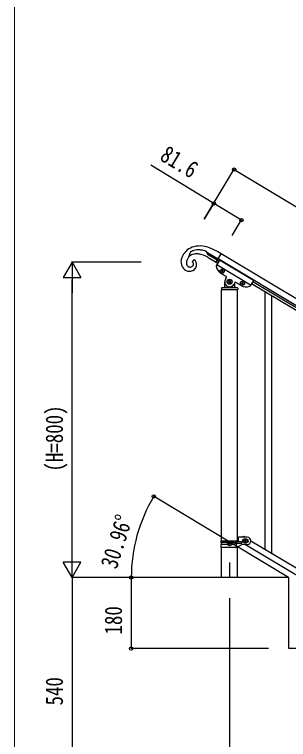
# Model space of a CAD drawing. Units: millimetres, scale not verified. Extents: x -4015 to 4015, y -2862 to 2860.
# Drawn here: x -3965 to -3270, y -1861 to -22 of the extents above; entities that cross this region are included whole.
import ezdxf
from ezdxf.enums import TextEntityAlignment as Align

# ---------------------------------------------------------------- set-up
doc = ezdxf.new("R2010")
doc.units = ezdxf.units.MM
doc.header["$LTSCALE"] = 10
for name, color, linetype in [('0-2_YKK_12', 2, 'Continuous'), ('0-3_YKK_A1', 4, 'Continuous'), ('0-4_YKK_D', 6, 'Continuous')]:
    doc.layers.add(name, color=color, linetype=linetype)
doc.layers.add('0-5_YKK_ZWAK', color=92, linetype='Continuous', lineweight=18)
doc.styles.add('ＭＳ ゴシック', font='')
doc.styles.get('ＭＳ ゴシック').set_extended_font_data('MS Gothic')

msp = doc.modelspace()

# ---------------------------------------------------------------- linework, layer by layer
at = {"layer": '0-2_YKK_12'}
msp.add_line((-3419.17, -1411.78), (-3419.17, -1449.9), dxfattribs=at)
at = {"layer": '0-3_YKK_A1'}
for p, q in [((-3518.77, -624.22), (-3523.15, -637.36)), ((-3517.88, -623.68), (-3518.77, -624.22)), ((-3476.69, -624.6), (-3448.36, -641.62)), ((-3449.53, -623.43), (-3470.37, -613.42)), ((-3525.57, -640.97), (-3525.27, -640.46)), ((-3476.68, -625.87), (-3476.71, -625.63)), ((-3476.12, -628.1), (-3476.18, -627.94)), ((-3474.44, -637.78), (-3469.57, -640.55)), ((-3450.42, -645.05), (-3473.28, -631.32)), ((-3469.57, -640.55), (-3453.51, -650.2)), ((-3453.5, -650.21), (-3440.64, -628.77)), ((-2501.99, -1209.31), (-3448.36, -641.58)), ((-2494.27, -1196.45), (-3440.64, -628.71)), ((-3525.5, -660.24), (-3525.88, -659.9)), ((-3523.68, -661.45), (-3524.31, -661.11)), ((-3523.48, -661.56), (-3523.68, -661.45)), ((-3514.39, -661.27), (-3514.75, -661.49)), ((-3509.65, -643.88), (-3513.84, -649.35)), ((-3512.98, -649.99), (-3512.87, -650.09)), ((-3453.5, -650.15), (-3449.19, -652.74)), ((-3444.56, -645.02), (-3452.95, -659.02)), ((-3366.01, -708.47), (-3451.76, -657.03)), ((-3450.41, -645.01), (-3446.1, -647.59)), ((-3358.81, -696.47), (-3444.56, -645.02)), ((-3428.01, -686.44), (-3441.3, -678.46)), ((-3438.94, -671.74), (-3439.77, -671.24)), ((-3436.97, -674.04), (-3436.14, -674.54)), ((-3429.89, -693.47), (-3427.32, -689.18)), ((-3420.53, -698.32), (-3421.66, -697.64)), ((-3358.81, -696.47), (-3367.2, -710.46)), ((-3439.67, -715.9), (-3439.67, -719.4)), ((-3399.67, -714.9), (-3438.67, -714.9)), ((-3431.67, -713.9), (-3431.67, -699.9)), ((-3430.67, -706.9), (-3430.4, -706.9)), ((-3417.82, -701.48), (-3416.68, -702.16)), ((-3405.88, -702.04), (-3408.45, -706.33)), ((-3407.67, -706.9), (-3407.95, -706.9)), ((-3406.67, -704.45), (-3406.67, -713.9)), ((-3389.85, -709.33), (-3403.14, -701.36)), ((-3398.67, -715.9), (-3398.67, -719.4)), ((-3387.99, -703.43), (-3388.81, -702.93)), ((-3385.02, -704.09), (-3384.2, -704.58)), ((-3363.44, -704.18), (-2549.15, -1192.68)), ((-3360.35, -699.04), (-2546.07, -1187.54)), ((-3398.92, -719.9), (-3439.42, -719.9)), ((-3439.42, -1356.84), (-3439.42, -719.9)), ((-3399.17, -719.9), (-3439.17, -719.9)), ((-3398.92, -1356.84), (-3398.92, -719.9)), ((-3328.67, -1378.39), (-3328.67, -725.04)), ((-3311.67, -1388.59), (-3311.67, -735.24)), ((-3441.17, -1356.84), (-3441.17, -1361.34)), ((-3441.17, -1356.84), (-3396.67, -1356.84)), ((-3389.97, -1359.34), (-3403.05, -1359.34)), ((-3402.2, -1356.84), (-3402.2, -1359.34)), ((-3401.65, -1359.34), (-3401.65, -1363.34)), ((-3396.67, -1356.84), (-3396.67, -1347.84)), ((-3374.17, -1347.84), (-3396.67, -1347.84)), ((-3383.89, -1345.27), (-3385.44, -1347.84)), ((-3384.17, -1353.84), (-3383.54, -1353.84)), ((-3384.17, -1359.84), (-3383.54, -1359.84)), ((-3383.89, -1345.27), (-3379.6, -1347.84)), ((-3380.61, -1357.32), (-3381.57, -1357.32)), ((-3377.73, -1356.36), (-3376.77, -1356.36)), ((-3374.8, -1353.84), (-3374.17, -1353.84)), ((-3374.8, -1359.84), (-3374.17, -1359.84)), ((-3365.18, -1356.49), (-2559.6, -1839.77)), ((-3423.85, -1361.34), (-3441.17, -1361.34)), ((-3441.17, -1366.34), (-3441.17, -1372.84)), ((-3423.85, -1366.34), (-3441.17, -1366.34)), ((-3441.17, -1372.84), (-3400.3, -1372.84)), ((-3439.42, -1366.34), (-3439.42, -1361.34)), ((-3439.42, -1449.9), (-3439.42, -1372.84)), ((-3420.61, -1363.37), (-3421.57, -1363.37)), ((-3417.73, -1364.33), (-3416.77, -1364.33)), ((-3408.58, -1361.34), (-3414.5, -1361.34)), ((-3408.58, -1366.34), (-3414.5, -1366.34)), ((-3389.97, -1363.34), (-3403.05, -1363.34)), ((-3402.2, -1363.34), (-3402.2, -1372.84)), ((-3400.3, -1372.84), (-3388.17, -1365.84)), ((-3398.92, -1449.9), (-3398.92, -1372.05)), ((-3374.17, -1365.84), (-3388.17, -1365.84)), ((-3378.75, -1365.84), (-2573.17, -1849.12)), ((-3398.92, -1449.9), (-3439.42, -1449.9))]:
    msp.add_line(p, q, dxfattribs=at)
for points in [[(-3476.71, -625.63), (-3476.68, -624.18), (-3476.68, -624.16)], [(-3440.64, -628.77), (-3449.2, -623.62), (-3449.53, -623.43)], [(-3439.77, -671.24), (-3440.26, -672.07), (-3439.44, -672.56)], [(-3439.11, -673.88), (-3439.6, -674.7), (-3438.78, -675.2), (-3438.28, -674.37)], [(-3436.8, -671.9), (-3436.31, -671.08), (-3437.13, -670.59), (-3437.63, -671.41)], [(-3436.14, -674.54), (-3435.65, -673.71), (-3436.47, -673.22)], [(-3421.66, -697.64), (-3422.34, -698.77), (-3421.21, -699.45)], [(-3417.59, -698.54), (-3416.91, -697.41), (-3418.04, -696.73), (-3418.72, -697.86)], [(-3420.76, -701.26), (-3421.44, -702.39), (-3420.31, -703.07), (-3419.63, -701.94)], [(-3416.68, -702.16), (-3416, -701.03), (-3417.14, -700.35)], [(-3388.81, -702.93), (-3388.31, -702.11), (-3387.49, -702.6)], [(-3386.83, -705.24), (-3387.33, -706.06), (-3388.15, -705.57), (-3387.66, -704.74)], [(-3386.17, -702.27), (-3385.68, -701.45), (-3384.86, -701.95), (-3385.35, -702.77)], [(-3384.2, -704.58), (-3384.69, -705.4), (-3385.52, -704.91)], [(-3381.57, -1357.32), (-3381.57, -1356.36), (-3380.61, -1356.36)], [(-3379.65, -1355.4), (-3379.65, -1354.44), (-3378.69, -1354.44), (-3378.69, -1355.4)], [(-3378.69, -1358.28), (-3378.69, -1359.24), (-3379.65, -1359.24), (-3379.65, -1358.28)], [(-3376.77, -1356.36), (-3376.77, -1357.32), (-3377.73, -1357.32)], [(-3421.57, -1363.37), (-3421.57, -1364.33), (-3420.61, -1364.33)], [(-3418.69, -1362.41), (-3418.69, -1361.45), (-3419.65, -1361.45), (-3419.65, -1362.41)], [(-3419.65, -1365.29), (-3419.65, -1366.25), (-3418.69, -1366.25), (-3418.69, -1365.29)], [(-3416.77, -1364.33), (-3416.77, -1363.37), (-3417.73, -1363.37)], [(-2669.17, -1809.9), (-2969.17, -1809.9), (-2969.17, -1629.9), (-3269.17, -1629.9), (-3269.17, -1449.9), (-3569.17, -1449.9)]]:
    msp.add_lwpolyline(points, dxfattribs=at)
for centre, radius in [((-3437.95, -672.89), 5.3), ((-3419.17, -699.9), 6.5), ((-3419.17, -699.9), 6), ((-3386.5, -703.76), 5.3), ((-3419.17, -1363.85), 5.3), ((-3379.17, -1356.84), 5.3)]:
    msp.add_circle(centre, radius, dxfattribs=at)
for centre, radius, start, end in [((-3495.23, -658.02), 49.91, 128.90379, 147.19947), ((-3495.71, -661.16), 52.1, 105.75979, 126.33084), ((-3491.45, -671.66), 54.78, 116.55158, 118.84334), ((-3486.52, -689.94), 73.44, 111.32459, 113.61634), ((-3488.14, -696.19), 78.76, 106.2872, 108.57895), ((-3496.67, -676.9), 57.91, 87.51426, 103.53095), ((-3494.05, -672.68), 63.66, 83.80504, 104.3761), ((-3498.75, -674.34), 55.49, 76.09648, 85.25892), ((-3498.84, -695.25), 86.64, 70.81844, 82.26806), ((-3496.56, -660.17), 41.23, 65.1535, 74.31594), ((-3512.32, -687.56), 72.76, 60.66135, 62.9531), ((-3475.94, -624.29), 0.75, 167.85093, 170.14269), ((-3502.41, -650.87), 40.27, 162.07005, 175.80458), ((-3492.27, -656.84), 51.82, 150.07718, 159.23962), ((-3490.01, -661.19), 40.92, 150.37504, 154.95809), ((-3476.8, -671.47), 57.54, 140.51811, 147.39155), ((-3504.83, -653.43), 24.36, 109.11795, 138.7456), ((-3503.05, -662.57), 33.61, 95.43835, 106.88797), ((-3503.54, -677.85), 48.81, 86.29402, 93.16745), ((-3506.81, -696.79), 67.96, 82.28197, 84.57373), ((-3509.52, -701.77), 73.28, 76.11866, 80.70171), ((-3513.45, -709.06), 81.33, 70.08295, 74.666), ((-3527.98, -742.75), 117.98, 66.73151, 69.02327), ((-3563.06, -809.49), 193.24, 62.69985, 64.9916), ((-3465.37, -624.39), 11.41, 187.43925, 194.31268), ((-3467.18, -624.52), 9.63, 196.26564, 200.84869), ((-3469.06, -624.74), 7.82, 205.44017, 237.31861), ((-3512.46, -648.55), 30.12, 178.80624, 201.64861), ((-3516.55, -648.3), 26.47, 205.4073, 237.28574), ((-3514.41, -651.81), 14.6, 176.97256, 192.98925), ((-3499.55, -653.78), 29.56, 170.10021, 174.68326), ((-3502.12, -654.54), 27.19, 163.0139, 167.59695), ((-3517.98, -652.23), 11.03, 195.00874, 220.11793), ((-3493.62, -658.33), 36.45, 156.62899, 161.21204), ((-3512.35, -646.26), 19.21, 222.92, 225.21175), ((-3517.71, -650.71), 12.31, 230.73075, 237.60418), ((-3515.13, -643.1), 20.26, 245.67281, 250.25586), ((-3519.13, -653.61), 9.02, 251.6133, 299.05241), ((-3519.38, -654.22), 8.64, 305.2329, 328.07527), ((-3517.37, -655), 6.66, 48.8134, 57.97584), ((-3518.13, -655.48), 7.53, 41.16761, 45.75066), ((-3519.98, -656.71), 9.74, 34.82742, 39.41047), ((-3518.91, -654.75), 7.96, 329.5179, 10.3338), ((-3518.28, -655.07), 7.41, 13.60644, 31.90213), ((-3519.01, -658.76), 17.59, 53.23921, 57.82226), ((-3518.2, -656.61), 15.38, 25.74798, 50.85718), ((-3519.45, -656.51), 16.56, 331.1145, 9.70668), ((-3522.65, -657.9), 19.97, 12.0891, 23.53872), ((-3451.24, -660.04), 2, 149.04, 187.53995), ((-3428.44, -657.03), 25, 187.53995, 239.04), ((-3519.54, -650.88), 22.71, 240.13161, 260.70267), ((-3521.02, -654.48), 18.94, 263.34711, 328.03574), ((-3439.93, -673.38), 0.96, 329.04, 59.04), ((-3438.45, -670.91), 0.96, 239.04, 329.04), ((-3437.46, -674.87), 0.96, 59.04, 149.04), ((-3435.98, -672.4), 0.96, 149.04, 239.04), ((-3419.17, -699.9), 12.5, 149.04, 329.04), ((-3429.04, -688.15), 2, 329.04, 59.04), ((-3419.85, -697.18), 1.32, 239.04, 329.04), ((-3416.46, -699.22), 1.32, 149.04, 239.04), ((-3438.67, -715.9), 1, 90, 180), ((-3432.67, -713.9), 1, 270, 0), ((-3430.67, -707.9), 1, 90, 180), ((-3430.4, -707.4), 0.5, 33.74899, 90), ((-3419.17, -699.9), 13, 213.74899, 326.25101), ((-3421.89, -700.58), 1.32, 329.04, 59.04), ((-3418.49, -702.62), 1.32, 59.04, 149.04), ((-3407.95, -707.4), 0.5, 90, 146.25101), ((-3407.67, -707.9), 1, 0, 90), ((-3405.67, -713.9), 1, 180, 270), ((-3404.17, -703.07), 2, 59.04, 149.04), ((-3399.67, -715.9), 1, 0, 90), ((-3376.99, -687.89), 25, 239.04, 290.54005), ((-3388.48, -704.25), 0.96, 329.04, 59.04), ((-3387, -701.78), 0.96, 239.04, 329.04), ((-3386.01, -705.73), 0.96, 59.04, 149.04), ((-3384.53, -703.26), 0.96, 149.04, 239.04), ((-3368.92, -709.43), 2, 290.54005, 329.04), ((-3439.17, -719.4), 0.5, 180, 270), ((-3399.17, -719.4), 0.5, 270, 0), ((-3403.05, -1361.34), 2, 90, 270), ((-3389.97, -1361.34), 2, 270, 90), ((-3384.17, -1356.84), 3, 90, 270), ((-3380.61, -1355.4), 0.96, 270, 0), ((-3380.61, -1358.28), 0.96, 0, 90), ((-3377.73, -1355.4), 0.96, 180, 270), ((-3377.73, -1358.28), 0.96, 90, 180), ((-3374.17, -1356.84), 9, 270, 90), ((-3374.17, -1356.84), 3, 270, 90), ((-3420.61, -1362.41), 0.96, 270, 0), ((-3420.61, -1365.29), 0.96, 0, 90), ((-3417.73, -1362.41), 0.96, 180, 270), ((-3417.73, -1365.29), 0.96, 90, 180), ((-3409.33, -1363.84), 2.5, 270, 90), ((-3408.58, -1363.84), 2.5, 270, 90)]:
    msp.add_arc(centre, radius, start, end, dxfattribs=at)
at = {"layer": '0-4_YKK_D'}
for p, q in [((-3483.34, -541.35), (-3407.2, -414.43)), ((-3407.71, -415.29), (-2391.41, -1024.98)), ((-3482.93, -540.65), (-3458.54, -500.2)), ((-3412.96, -582.63), (-3388.66, -542.35)), ((-3819.17, -649.9), (-3841.67, -688.87)), ((-3644.03, -649.9), (-3820.17, -649.9)), ((-3819.17, -649.9), (-3796.67, -688.87)), ((-3819.17, -649.9), (-3819.17, -727.84)), ((-3841.67, -688.87), (-3796.67, -688.87)), ((-3819.17, -1404.9), (-3819.17, -694.9)), ((-3270.03, -1449.39), (-3612.67, -1243.81)), ((-3819.17, -1449.9), (-3819.17, -1371.96)), ((-3819.17, -1449.9), (-3841.67, -1410.93)), ((-3796.67, -1410.93), (-3841.67, -1410.93)), ((-3819.17, -1449.9), (-3796.67, -1410.93)), ((-3698.01, -1449.9), (-3820.17, -1449.9)), ((-3643.93, -1449.9), (-3820.17, -1449.9)), ((-3819.17, -1449.9), (-3819.17, -1989.9)), ((-3620.17, -1449.9), (-3670.17, -1449.9)), ((-3570.17, -1449.9), (-3669.75, -1449.9)), ((-3669.17, -1449.9), (-3669.17, -1629.9)), ((-3419.17, -1501.9), (-3419.17, -2140.9)), ((-3320.17, -1629.9), (-3670.17, -1629.9))]:
    msp.add_line(p, q, dxfattribs=at)
msp.add_lwpolyline([(-3389.18, -543.21), (-3459.05, -501.06), (-3619.52, -404.27)], dxfattribs=at)
for centre in [(-3407.71, -415.29), (-3459.05, -501.06), (-3389.18, -543.21), (-3611.81, -1244.32), (-3669.17, -1449.9), (-3668.75, -1449.9), (-3669.17, -1629.9)]:
    msp.add_circle(centre, 4.25, dxfattribs=at)
msp.add_arc((-3269.17, -1449.9), 399.58, 149.03624, 180, dxfattribs=at)
at = {"layer": '0-5_YKK_ZWAK', "color": 7}
msp.add_line((-3965.28, -2489.9), (-3965.28, 2810.1), dxfattribs=at)

# ---------------------------------------------------------------- texts
at = {"layer": '0-4_YKK_D', "style": 'ＭＳ ゴシック', "width": 0.8}
for s, rotation, p in [('81.6', 328.903, (-3605.79, -400.87)), ('(H=800)', 90, (-3829.17, -1181.1)), ('30.96°', 72.415, (-3693.49, -1434.59)), ('180', 90, (-3679.17, -1594.3)), ('540', 90, (-3829.17, -1774.3))]:
    msp.add_text(s, height=43.99, rotation=rotation, dxfattribs=at).set_placement(p, align=Align.BOTTOM_LEFT)

doc.saveas('drawing.dxf')
